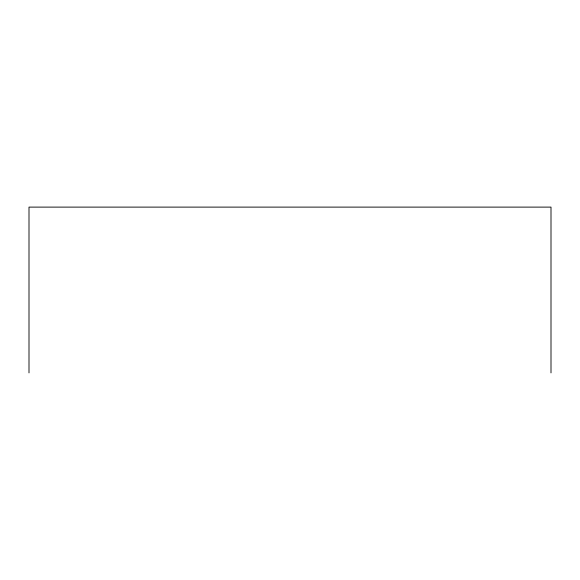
<?xml version="1.0" encoding="UTF-8"?>
<svg xmlns="http://www.w3.org/2000/svg" width="580" height="580" viewBox="0 0 580 580"><rect width="100%" height="100%" fill="white"/><g stroke="black" fill="none" stroke-linecap="round" stroke-linejoin="round"><path stroke-width="0.87" d="M551 372.889L551 207.111L29 207.111L29 372.889"/></g></svg>
